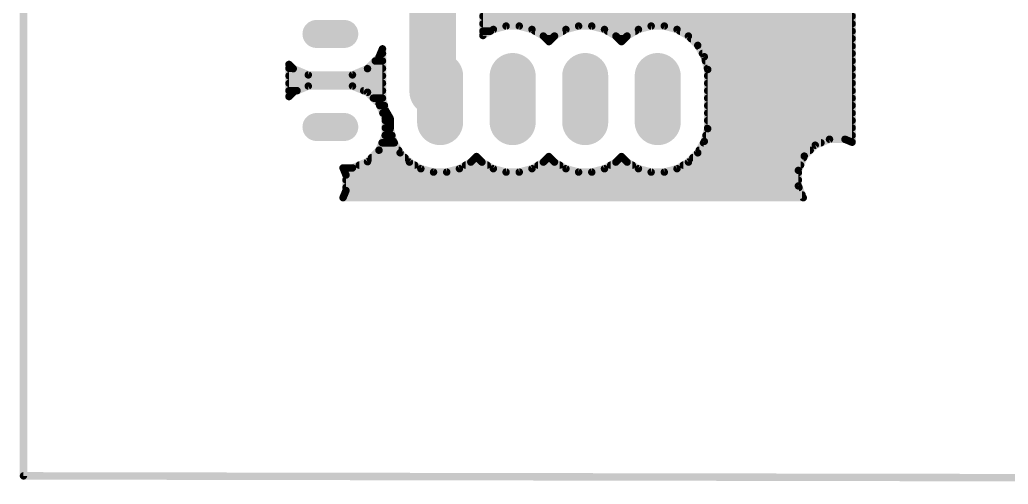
# Model space of a CAD drawing. Extents: x 0 to 141, y 0 to 150.
# Drawn here: x 0.3 to 54.3, y 0.1 to 25.4 of the extents above; entities that cross this region are included whole.
import ezdxf

# ---------------------------------------------------------------- set-up
doc = ezdxf.new("R2010")
doc.units = 0
for name, color, linetype in [('16', 175, 'CONTINUOUS'), ('17', 82, 'CONTINUOUS'), ('47', 253, 'CONTINUOUS')]:
    doc.layers.add(name, color=color, linetype=linetype)

# ---------------------------------------------------------------- blocks, each defined once
blk = doc.blocks.new('LONGP100')
at = {"const_width": 1}
blk.add_lwpolyline([(-0.5, 0), (0.5, 0)], dxfattribs=at)
at = {"const_width": 0.5}
for points in [[(-0.5, 0.25, 1), (-0.5, -0.25)], [(0.5, -0.25, 1), (0.5, 0.25)]]:
    blk.add_lwpolyline(points, format="xyb", dxfattribs=at)

msp = doc.modelspace()

# ---------------------------------------------------------------- linework, layer by layer
at = {"layer": '16'}
for points, const_width in [([(45.7708, 61.6873), (45.7708, 18.7255)], 0.4064), ([(25.6032, 24.5537), (25.6032, 36.1752)], 0.4064), ([(22.86, 21.4884), (22.86, 27.686)], 2.54), ([(25.6032, 25.6032), (45.7708, 25.6032)], 0.4064), ([(25.6032, 25.1968), (45.7708, 25.1968)], 0.4064), ([(26.1749, 24.8837), (25.6032, 24.5537)], 0.4064), ([(25.6032, 24.7904), (26.0132, 24.7904)], 0.4064), ([(26.8693, 25.0698), (26.1749, 24.8837)], 0.4064), ([(27.5883, 25.0698), (26.8693, 25.0698)], 0.4064), ([(28.2827, 24.8837), (27.5883, 25.0698)], 0.4064), ([(28.9054, 24.5242), (28.2827, 24.8837)], 0.4064), ([(28.4444, 24.7904), (29.9756, 24.7904)], 0.4064), ([(30.1373, 24.8837), (29.5146, 24.5242)], 0.4064), ([(30.8317, 25.0698), (30.1373, 24.8837)], 0.4064), ([(31.5507, 25.0698), (30.8317, 25.0698)], 0.4064), ([(32.2451, 24.8837), (31.5507, 25.0698)], 0.4064), ([(32.8678, 24.5242), (32.2451, 24.8837)], 0.4064), ([(32.4068, 24.7904), (33.938, 24.7904)], 0.4064), ([(34.0997, 24.8837), (33.477, 24.5242)], 0.4064), ([(34.7941, 25.0698), (34.0997, 24.8837)], 0.4064), ([(35.5131, 25.0698), (34.7941, 25.0698)], 0.4064), ([(36.2075, 24.8837), (35.5131, 25.0698)], 0.4064), ([(36.8302, 24.5242), (36.2075, 24.8837)], 0.4064), ([(36.3692, 24.7904), (45.7708, 24.7904)], 0.4064), ([(29.21, 24.2196), (28.9054, 24.5242)], 0.4064), ([(29.0456, 24.384), (29.3744, 24.384)], 0.4064), ([(29.5146, 24.5242), (29.21, 24.2196)], 0.4064), ([(33.1724, 24.2196), (32.8678, 24.5242)], 0.4064), ([(33.008, 24.384), (33.3368, 24.384)], 0.4064), ([(33.477, 24.5242), (33.1724, 24.2196)], 0.4064), ([(37.3385, 24.0159), (36.8302, 24.5242)], 0.4064), ([(36.9704, 24.384), (45.7708, 24.384)], 0.4064), ([(19.9289, 23.3719), (20.1168, 23.8255)], 0.4064), ([(20.0115, 23.5712), (20.1168, 23.5712)], 0.4064), ([(20.1168, 23.8255), (20.1168, 21.1272)], 0.4064), ([(37.698, 23.3932), (37.3385, 24.0159)], 0.4064), ([(37.3606, 23.9776), (45.7708, 23.9776)], 0.4064), ([(37.5953, 23.5712), (45.7708, 23.5712)], 0.4064), ([(19.3001, 22.7431), (19.9289, 23.3719)], 0.4064), ([(19.7218, 23.1648), (20.1168, 23.1648)], 0.4064), ([(37.8841, 22.6988), (37.698, 23.3932)], 0.4064), ([(37.7592, 23.1648), (45.7708, 23.1648)], 0.4064), ([(15.0112, 21.2202), (15.0112, 22.9758)], 0.4064), ([(15.0112, 22.9758), (15.2439, 22.7431)], 0.4064), ([(15.0112, 22.7584), (15.2285, 22.7584)], 0.4064), ([(15.2439, 22.7431), (16.0654, 22.4028)], 0.4064), ([(18.4786, 22.4028), (19.3001, 22.7431)], 0.4064), ([(19.3155, 22.7584), (20.1168, 22.7584)], 0.4064), ([(37.8681, 22.7584), (45.7708, 22.7584)], 0.4064), ([(37.8841, 19.4652), (37.8841, 22.6988)], 0.4064), ([(15.0112, 22.352), (20.1168, 22.352)], 0.4064), ([(15.0112, 21.9456), (20.1168, 21.9456)], 0.4064), ([(16.0654, 22.4028), (18.4786, 22.4028)], 0.4064), ([(37.8841, 22.352), (45.7708, 22.352)], 0.4064), ([(37.8841, 21.9456), (45.7708, 21.9456)], 0.4064), ([(15.0112, 21.5392), (15.4522, 21.5392)], 0.4064), ([(15.2439, 21.4529), (15.0112, 21.2202)], 0.4064), ([(16.0654, 21.7932), (15.2439, 21.4529)], 0.4064), ([(18.4786, 21.7932), (16.0654, 21.7932)], 0.4064), ([(19.3001, 21.4529), (18.4786, 21.7932)], 0.4064), ([(19.0918, 21.5392), (20.1168, 21.5392)], 0.4064), ([(19.9289, 20.8241), (19.3001, 21.4529)], 0.4064), ([(22.86, 21.4884), (23.2664, 21.082)], 0.8128), ([(37.8841, 21.5392), (45.7708, 21.5392)], 0.4064), ([(19.6202, 21.1328), (20.1168, 21.1328)], 0.4064), ([(20.1168, 21.1272), (20.3037, 20.4296)], 0.4064), ([(37.8841, 21.1328), (45.7708, 21.1328)], 0.4064), ([(20.2692, 20.0026), (19.9289, 20.8241)], 0.4064), ([(19.9694, 20.7264), (20.2242, 20.7264)], 0.4064), ([(20.1377, 20.32), (20.367, 20.32)], 0.4064), ([(20.3037, 20.4296), (20.5359, 20.0275)], 0.4064), ([(37.8841, 20.7264), (45.7708, 20.7264)], 0.4064), ([(37.8841, 20.32), (45.7708, 20.32)], 0.4064), ([(20.2692, 19.1134), (20.2692, 20.0026)], 0.4064), ([(20.2692, 19.9136), (20.5359, 19.9136)], 0.4064), ([(20.5359, 20.0275), (20.5359, 19.4652)], 0.4064), ([(37.8841, 19.9136), (45.7708, 19.9136)], 0.4064), ([(20.2692, 19.5072), (20.5359, 19.5072)], 0.4064), ([(20.5359, 19.4652), (20.722, 18.7708)], 0.4064), ([(37.698, 18.7708), (37.8841, 19.4652)], 0.4064), ([(37.8841, 19.5072), (45.7708, 19.5072)], 0.4064), ([(19.9289, 18.2919), (20.2692, 19.1134)], 0.4064), ([(20.264, 19.1008), (20.6335, 19.1008)], 0.4064), ([(20.722, 18.7708), (21.0815, 18.1481)], 0.4064), ([(37.3385, 18.1481), (37.698, 18.7708)], 0.4064), ([(37.7865, 19.1008), (45.7708, 19.1008)], 0.4064), ([(44.5357, 18.8872), (43.7553, 18.564)], 0.4064), ([(45.3803, 18.8872), (44.5357, 18.8872)], 0.4064), ([(45.7708, 18.7255), (45.3803, 18.8872)], 0.4064), ([(19.3001, 17.6631), (19.9289, 18.2919)], 0.4064), ([(19.9251, 18.288), (21.0007, 18.288)], 0.4064), ([(20.0956, 18.6944), (20.7661, 18.6944)], 0.4064), ([(37.4193, 18.288), (43.4793, 18.288)], 0.4064), ([(37.6539, 18.6944), (44.0702, 18.6944)], 0.4064), ([(43.7553, 18.564), (43.158, 17.9667)], 0.4064), ([(18.4786, 17.3228), (19.3001, 17.6631)], 0.4064), ([(19.5187, 17.8816), (21.348, 17.8816)], 0.4064), ([(21.0815, 18.1481), (21.5898, 17.6398)], 0.4064), ([(21.5898, 17.6398), (22.2125, 17.2803)], 0.4064), ([(24.3203, 17.2803), (24.943, 17.6398)], 0.4064), ([(24.943, 17.6398), (25.2476, 17.9444)], 0.4064), ([(25.1848, 17.8816), (25.3104, 17.8816)], 0.4064), ([(25.2476, 17.9444), (25.5522, 17.6398)], 0.4064), ([(25.5522, 17.6398), (26.1749, 17.2803)], 0.4064), ([(28.2827, 17.2803), (28.9054, 17.6398)], 0.4064), ([(28.9054, 17.6398), (29.21, 17.9444)], 0.4064), ([(29.1472, 17.8816), (29.2728, 17.8816)], 0.4064), ([(29.21, 17.9444), (29.5146, 17.6398)], 0.4064), ([(29.5146, 17.6398), (30.1373, 17.2803)], 0.4064), ([(32.2451, 17.2803), (32.8678, 17.6398)], 0.4064), ([(32.8678, 17.6398), (33.1724, 17.9444)], 0.4064), ([(33.1096, 17.8816), (33.2352, 17.8816)], 0.4064), ([(33.1724, 17.9444), (33.477, 17.6398)], 0.4064), ([(33.477, 17.6398), (34.0997, 17.2803)], 0.4064), ([(36.2075, 17.2803), (36.8302, 17.6398)], 0.4064), ([(36.8302, 17.6398), (37.3385, 18.1481)], 0.4064), ([(37.072, 17.8816), (43.1228, 17.8816)], 0.4064), ([(43.158, 17.9667), (42.8348, 17.1863)], 0.4064), ([(18.1252, 16.9323), (17.9635, 17.3228)], 0.4064), ([(17.9635, 17.3228), (18.4786, 17.3228)], 0.4064), ([(18.8465, 17.4752), (21.8749, 17.4752)], 0.4064), ([(22.2125, 17.2803), (22.9069, 17.0942)], 0.4064), ([(22.9069, 17.0942), (23.6259, 17.0942)], 0.4064), ([(23.6259, 17.0942), (24.3203, 17.2803)], 0.4064), ([(24.6579, 17.4752), (25.8373, 17.4752)], 0.4064), ([(26.1749, 17.2803), (26.8693, 17.0942)], 0.4064), ([(26.8693, 17.0942), (27.5883, 17.0942)], 0.4064), ([(27.5883, 17.0942), (28.2827, 17.2803)], 0.4064), ([(28.6203, 17.4752), (29.7996, 17.4752)], 0.4064), ([(30.1373, 17.2803), (30.8317, 17.0942)], 0.4064), ([(30.8317, 17.0942), (31.5507, 17.0942)], 0.4064), ([(31.5507, 17.0942), (32.2451, 17.2803)], 0.4064), ([(32.5827, 17.4752), (33.7621, 17.4752)], 0.4064), ([(34.0997, 17.2803), (34.7941, 17.0942)], 0.4064), ([(34.7941, 17.0942), (35.5131, 17.0942)], 0.4064), ([(35.5131, 17.0942), (36.2075, 17.2803)], 0.4064), ([(36.5451, 17.4752), (42.9545, 17.4752)], 0.4064), ([(42.8348, 17.1863), (42.8348, 16.3417)], 0.4064), ([(18.0687, 17.0688), (42.8348, 17.0688)], 0.4064), ([(18.1252, 16.0877), (18.1252, 16.9323)], 0.4064), ([(18.1252, 16.6624), (42.8348, 16.6624)], 0.4064), ([(17.9635, 15.6972), (18.1252, 16.0877)], 0.4064), ([(18.1252, 16.256), (42.8703, 16.256)], 0.4064), ([(42.8348, 16.3417), (43.1018, 15.6972)], 0.4064), ([(43.1018, 15.6972), (17.9635, 15.6972)], 0.4064), ([(18.0266, 15.8496), (43.0386, 15.8496)], 0.4064)]:
    msp.add_lwpolyline(points, dxfattribs=dict(at, const_width=const_width))
for points, const_width in [([(25.6032, 25.7048, 1), (25.6032, 25.5016)], 0.2032), ([(25.6032, 25.2984, 1), (25.6032, 25.0952)], 0.2032), ([(45.7708, 25.5016, 1), (45.7708, 25.7048)], 0.2032), ([(45.7708, 25.0952, 1), (45.7708, 25.2984)], 0.2032), ([(25.6032, 24.892, 1), (25.6032, 24.6888)], 0.2032), ([(26.0132, 24.6888, 1), (26.0132, 24.892)], 0.2032), ([(26.1486, 24.9819, 1), (26.2012, 24.7856)], 0.2032), ([(26.2257, 24.7957, 1), (26.1241, 24.9717)], 0.2032), ([(26.8693, 25.1714, 1), (26.8693, 24.9682)], 0.2032), ([(26.8956, 24.9717, 1), (26.843, 25.1679)], 0.2032), ([(27.6146, 25.1679, 1), (27.562, 24.9717)], 0.2032), ([(27.5883, 24.9682, 1), (27.5883, 25.1714)], 0.2032), ([(28.3335, 24.9717, 1), (28.2319, 24.7957)], 0.2032), ([(28.2564, 24.7856, 1), (28.309, 24.9819)], 0.2032), ([(28.4444, 24.892, 1), (28.4444, 24.6888)], 0.2032), ([(29.9756, 24.6888, 1), (29.9756, 24.892)], 0.2032), ([(30.111, 24.9819, 1), (30.1636, 24.7856)], 0.2032), ([(30.1881, 24.7957, 1), (30.0865, 24.9717)], 0.2032), ([(30.8317, 25.1714, 1), (30.8317, 24.9682)], 0.2032), ([(30.858, 24.9717, 1), (30.8054, 25.1679)], 0.2032), ([(31.577, 25.1679, 1), (31.5244, 24.9717)], 0.2032), ([(31.5507, 24.9682, 1), (31.5507, 25.1714)], 0.2032), ([(32.2959, 24.9717, 1), (32.1943, 24.7957)], 0.2032), ([(32.2188, 24.7856, 1), (32.2714, 24.9819)], 0.2032), ([(32.4068, 24.892, 1), (32.4068, 24.6888)], 0.2032), ([(33.938, 24.6888, 1), (33.938, 24.892)], 0.2032), ([(34.0734, 24.9819, 1), (34.126, 24.7856)], 0.2032), ([(34.1505, 24.7957, 1), (34.0489, 24.9717)], 0.2032), ([(34.7941, 25.1714, 1), (34.7941, 24.9682)], 0.2032), ([(34.8204, 24.9717, 1), (34.7678, 25.1679)], 0.2032), ([(35.5394, 25.1679, 1), (35.4868, 24.9717)], 0.2032), ([(35.5131, 24.9682, 1), (35.5131, 25.1714)], 0.2032), ([(36.2583, 24.9717, 1), (36.1567, 24.7957)], 0.2032), ([(36.1812, 24.7856, 1), (36.2338, 24.9819)], 0.2032), ([(36.3692, 24.892, 1), (36.3692, 24.6888)], 0.2032), ([(45.7708, 24.6888, 1), (45.7708, 24.892)], 0.2032), ([(25.5524, 24.6417, 1), (25.654, 24.4657)], 0.2032), ([(25.5016, 24.5537, 1), (25.7048, 24.5537)], 0.2032), ([(28.9772, 24.5961, 1), (28.8335, 24.4524)], 0.2032), ([(28.8546, 24.4363, 1), (28.9562, 24.6122)], 0.2032), ([(29.0456, 24.4856, 1), (29.0456, 24.2824)], 0.2032), ([(29.1382, 24.2914, 1), (29.2818, 24.1478)], 0.2032), ([(29.1382, 24.1478, 1), (29.2818, 24.2914)], 0.2032), ([(29.3744, 24.2824, 1), (29.3744, 24.4856)], 0.2032), ([(29.4638, 24.6122, 1), (29.5654, 24.4363)], 0.2032), ([(29.5865, 24.4524, 1), (29.4428, 24.5961)], 0.2032), ([(32.9396, 24.5961, 1), (32.7959, 24.4524)], 0.2032), ([(32.817, 24.4363, 1), (32.9186, 24.6122)], 0.2032), ([(33.008, 24.4856, 1), (33.008, 24.2824)], 0.2032), ([(33.1006, 24.2914, 1), (33.2442, 24.1478)], 0.2032), ([(33.1006, 24.1478, 1), (33.2442, 24.2914)], 0.2032), ([(33.3368, 24.2824, 1), (33.3368, 24.4856)], 0.2032), ([(33.4262, 24.6122, 1), (33.5278, 24.4363)], 0.2032), ([(33.5489, 24.4524, 1), (33.4052, 24.5961)], 0.2032), ([(36.902, 24.5961, 1), (36.7583, 24.4524)], 0.2032), ([(36.7794, 24.4363, 1), (36.881, 24.6122)], 0.2032), ([(36.9704, 24.4856, 1), (36.9704, 24.2824)], 0.2032), ([(45.7708, 24.2824, 1), (45.7708, 24.4856)], 0.2032), ([(20.0115, 23.6728, 1), (20.0115, 23.4696)], 0.2032), ([(20.2184, 23.8255, 1), (20.0152, 23.8255)], 0.2032), ([(20.2107, 23.7866, 1), (20.0229, 23.8644)], 0.2032), ([(20.1168, 23.4696, 1), (20.1168, 23.6728)], 0.2032), ([(37.4265, 24.0667, 1), (37.2506, 23.9651)], 0.2032), ([(37.3606, 24.0792, 1), (37.3606, 23.876)], 0.2032), ([(37.2667, 23.944, 1), (37.4104, 24.0877)], 0.2032), ([(37.5953, 23.6728, 1), (37.5953, 23.4696)], 0.2032), ([(45.7708, 23.876, 1), (45.7708, 24.0792)], 0.2032), ([(45.7708, 23.4696, 1), (45.7708, 23.6728)], 0.2032), ([(19.7218, 23.2664, 1), (19.7218, 23.0632)], 0.2032), ([(19.835, 23.4107, 1), (20.0228, 23.333)], 0.2032), ([(20.0008, 23.3, 1), (19.8571, 23.4437)], 0.2032), ([(20.1168, 23.0632, 1), (20.1168, 23.2664)], 0.2032), ([(37.7962, 23.4195, 1), (37.5999, 23.3669)], 0.2032), ([(37.61, 23.3424, 1), (37.786, 23.444)], 0.2032), ([(37.7592, 23.2664, 1), (37.7592, 23.0632)], 0.2032), ([(45.7708, 23.0632, 1), (45.7708, 23.2664)], 0.2032), ([(15.1128, 22.9758, 1), (14.9096, 22.9758)], 0.2032), ([(15.083, 23.0476, 1), (14.9394, 22.9039)], 0.2032), ([(15.0112, 22.86, 1), (15.0112, 22.6568)], 0.2032), ([(15.2827, 22.837, 1), (15.205, 22.6492)], 0.2032), ([(15.172, 22.6712, 1), (15.3157, 22.8149)], 0.2032), ([(15.2285, 22.6568, 1), (15.2285, 22.86)], 0.2032), ([(19.2283, 22.8149, 1), (19.372, 22.6712)], 0.2032), ([(19.3155, 22.86, 1), (19.3155, 22.6568)], 0.2032), ([(19.339, 22.6492, 1), (19.2613, 22.837)], 0.2032), ([(20.1168, 22.6568, 1), (20.1168, 22.86)], 0.2032), ([(37.8681, 22.86, 1), (37.8681, 22.6568)], 0.2032), ([(37.9857, 22.6988, 1), (37.7825, 22.6988)], 0.2032), ([(37.786, 22.6725, 1), (37.9822, 22.7251)], 0.2032), ([(45.7708, 22.6568, 1), (45.7708, 22.86)], 0.2032), ([(15.0112, 22.4536, 1), (15.0112, 22.2504)], 0.2032), ([(15.0112, 22.0472, 1), (15.0112, 21.844)], 0.2032), ([(16.0654, 22.5044, 1), (16.0654, 22.3012)], 0.2032), ([(16.0265, 22.3089, 1), (16.1043, 22.4967)], 0.2032), ([(18.4397, 22.4967, 1), (18.5175, 22.3089)], 0.2032), ([(18.4786, 22.3012, 1), (18.4786, 22.5044)], 0.2032), ([(20.1168, 22.2504, 1), (20.1168, 22.4536)], 0.2032), ([(20.1168, 21.844, 1), (20.1168, 22.0472)], 0.2032), ([(37.8841, 22.4536, 1), (37.8841, 22.2504)], 0.2032), ([(37.8841, 22.0472, 1), (37.8841, 21.844)], 0.2032), ([(45.7708, 22.2504, 1), (45.7708, 22.4536)], 0.2032), ([(45.7708, 21.844, 1), (45.7708, 22.0472)], 0.2032), ([(15.0112, 21.6408, 1), (15.0112, 21.4376)], 0.2032), ([(15.205, 21.5468, 1), (15.2827, 21.359)], 0.2032), ([(15.3157, 21.3811, 1), (15.172, 21.5248)], 0.2032), ([(15.4522, 21.4376, 1), (15.4522, 21.6408)], 0.2032), ([(16.0654, 21.8948, 1), (16.0654, 21.6916)], 0.2032), ([(16.1043, 21.6993, 1), (16.0265, 21.8871)], 0.2032), ([(18.5175, 21.8871, 1), (18.4397, 21.6993)], 0.2032), ([(18.4786, 21.6916, 1), (18.4786, 21.8948)], 0.2032), ([(19.0918, 21.6408, 1), (19.0918, 21.4376)], 0.2032), ([(19.372, 21.5248, 1), (19.2283, 21.3811)], 0.2032), ([(19.2613, 21.359, 1), (19.339, 21.5468)], 0.2032), ([(20.1168, 21.4376, 1), (20.1168, 21.6408)], 0.2032), ([(22.225, 21.4884, 1), (23.495, 21.4884)], 1.27), ([(23.0037, 21.6321, 1), (22.7163, 21.3447)], 0.4064), ([(37.8841, 21.6408, 1), (37.8841, 21.4376)], 0.2032), ([(45.7708, 21.4376, 1), (45.7708, 21.6408)], 0.2032), ([(14.9394, 21.2921, 1), (15.083, 21.1484)], 0.2032), ([(14.9096, 21.2202, 1), (15.1128, 21.2202)], 0.2032), ([(19.6202, 21.2344, 1), (19.6202, 21.0312)], 0.2032), ([(20.2149, 21.1535, 1), (20.0187, 21.101)], 0.2032), ([(20.0152, 21.1272, 1), (20.2184, 21.1272)], 0.2032), ([(20.1168, 21.0312, 1), (20.1168, 21.2344)], 0.2032), ([(23.1227, 20.9383, 1), (23.4101, 21.2257)], 0.4064), ([(37.8841, 21.2344, 1), (37.8841, 21.0312)], 0.2032), ([(45.7708, 21.0312, 1), (45.7708, 21.2344)], 0.2032), ([(20.0228, 20.863, 1), (19.835, 20.7853)], 0.2032), ([(19.8571, 20.7523, 1), (20.0008, 20.896)], 0.2032), ([(19.9694, 20.828, 1), (19.9694, 20.6248)], 0.2032), ([(20.1377, 20.4216, 1), (20.1377, 20.2184)], 0.2032), ([(20.3917, 20.4804, 1), (20.2158, 20.3788)], 0.2032), ([(20.2056, 20.4033, 1), (20.4019, 20.4559)], 0.2032), ([(20.2242, 20.6248, 1), (20.2242, 20.828)], 0.2032), ([(20.367, 20.2184, 1), (20.367, 20.4216)], 0.2032), ([(37.8841, 20.828, 1), (37.8841, 20.6248)], 0.2032), ([(37.8841, 20.4216, 1), (37.8841, 20.2184)], 0.2032), ([(45.7708, 20.6248, 1), (45.7708, 20.828)], 0.2032), ([(45.7708, 20.2184, 1), (45.7708, 20.4216)], 0.2032), ([(20.3708, 20.0026, 1), (20.1676, 20.0026)], 0.2032), ([(20.2692, 20.0152, 1), (20.2692, 19.812)], 0.2032), ([(20.1753, 19.9637, 1), (20.3631, 20.0415)], 0.2032), ([(20.6375, 20.0275, 1), (20.4343, 20.0275)], 0.2032), ([(20.4479, 19.9767, 1), (20.6239, 20.0783)], 0.2032), ([(20.5359, 19.812, 1), (20.5359, 20.0152)], 0.2032), ([(37.8841, 20.0152, 1), (37.8841, 19.812)], 0.2032), ([(45.7708, 19.812, 1), (45.7708, 20.0152)], 0.2032), ([(20.2692, 19.6088, 1), (20.2692, 19.4056)], 0.2032), ([(20.634, 19.4915, 1), (20.4378, 19.4389)], 0.2032), ([(20.4343, 19.4652, 1), (20.6375, 19.4652)], 0.2032), ([(20.5359, 19.4056, 1), (20.5359, 19.6088)], 0.2032), ([(37.8841, 19.6088, 1), (37.8841, 19.4056)], 0.2032), ([(37.7825, 19.4652, 1), (37.9857, 19.4652)], 0.2032), ([(37.9822, 19.4389, 1), (37.786, 19.4915)], 0.2032), ([(45.7708, 19.4056, 1), (45.7708, 19.6088)], 0.2032), ([(20.264, 19.2024, 1), (20.264, 18.9992)], 0.2032), ([(20.1676, 19.1134, 1), (20.3708, 19.1134)], 0.2032), ([(20.3631, 19.0745, 1), (20.1753, 19.1523)], 0.2032), ([(20.81, 18.8216, 1), (20.634, 18.72)], 0.2032), ([(20.6238, 18.7445, 1), (20.8201, 18.7971)], 0.2032), ([(20.6335, 18.9992, 1), (20.6335, 19.2024)], 0.2032), ([(37.5999, 18.7971, 1), (37.7962, 18.7445)], 0.2032), ([(37.786, 18.72, 1), (37.61, 18.8216)], 0.2032), ([(37.7865, 19.2024, 1), (37.7865, 18.9992)], 0.2032), ([(44.5357, 18.9888, 1), (44.5357, 18.7856)], 0.2032), ([(44.5745, 18.7933, 1), (44.4968, 18.9811)], 0.2032), ([(45.4192, 18.9811, 1), (45.3414, 18.7933)], 0.2032), ([(45.3803, 18.7856, 1), (45.3803, 18.9888)], 0.2032), ([(45.7319, 18.6316, 1), (45.8097, 18.8193)], 0.2032), ([(45.7708, 18.9992, 1), (45.7708, 19.2024)], 0.2032), ([(19.9251, 18.3896, 1), (19.9251, 18.1864)], 0.2032), ([(19.835, 18.3307, 1), (20.0228, 18.253)], 0.2032), ([(20.0008, 18.22, 1), (19.8571, 18.3637)], 0.2032), ([(20.0956, 18.796, 1), (20.0956, 18.5928)], 0.2032), ([(20.7661, 18.5928, 1), (20.7661, 18.796)], 0.2032), ([(21.0007, 18.1864, 1), (21.0007, 18.3896)], 0.2032), ([(37.4193, 18.3896, 1), (37.4193, 18.1864)], 0.2032), ([(37.6539, 18.796, 1), (37.6539, 18.5928)], 0.2032), ([(43.4793, 18.1864, 1), (43.4793, 18.3896)], 0.2032), ([(43.7164, 18.6578, 1), (43.7942, 18.4701)], 0.2032), ([(43.8271, 18.4921, 1), (43.6835, 18.6358)], 0.2032), ([(44.0702, 18.5928, 1), (44.0702, 18.796)], 0.2032), ([(45.6692, 18.7255, 1), (45.8724, 18.7255)], 0.2032), ([(19.2283, 17.7349, 1), (19.372, 17.5912)], 0.2032), ([(19.339, 17.5692, 1), (19.2613, 17.757)], 0.2032), ([(19.5187, 17.9832, 1), (19.5187, 17.78)], 0.2032), ([(21.1533, 18.22, 1), (21.0096, 18.0763)], 0.2032), ([(20.9935, 18.0973, 1), (21.1694, 18.1989)], 0.2032), ([(21.348, 17.78, 1), (21.348, 17.9832)], 0.2032), ([(21.6406, 17.7277, 1), (21.539, 17.5518)], 0.2032), ([(24.9938, 17.5518, 1), (24.8922, 17.7277)], 0.2032), ([(25.1848, 17.9832, 1), (25.1848, 17.78)], 0.2032), ([(25.3194, 18.0162, 1), (25.1758, 17.8725)], 0.2032), ([(25.3194, 17.8725, 1), (25.1758, 18.0162)], 0.2032), ([(25.3104, 17.78, 1), (25.3104, 17.9832)], 0.2032), ([(25.603, 17.7277, 1), (25.5014, 17.5518)], 0.2032), ([(28.9562, 17.5518, 1), (28.8546, 17.7277)], 0.2032), ([(29.1472, 17.9832, 1), (29.1472, 17.78)], 0.2032), ([(29.2818, 18.0162, 1), (29.1382, 17.8725)], 0.2032), ([(29.2818, 17.8725, 1), (29.1382, 18.0162)], 0.2032), ([(29.2728, 17.78, 1), (29.2728, 17.9832)], 0.2032), ([(29.5654, 17.7277, 1), (29.4638, 17.5518)], 0.2032), ([(32.9186, 17.5518, 1), (32.817, 17.7277)], 0.2032), ([(33.1096, 17.9832, 1), (33.1096, 17.78)], 0.2032), ([(33.2442, 18.0162, 1), (33.1006, 17.8725)], 0.2032), ([(33.2442, 17.8725, 1), (33.1006, 18.0162)], 0.2032), ([(33.2352, 17.78, 1), (33.2352, 17.9832)], 0.2032), ([(33.5278, 17.7277, 1), (33.4262, 17.5518)], 0.2032), ([(36.881, 17.5518, 1), (36.7794, 17.7277)], 0.2032), ([(37.072, 17.9832, 1), (37.072, 17.78)], 0.2032), ([(37.2506, 18.1989, 1), (37.4265, 18.0973)], 0.2032), ([(37.4104, 18.0763, 1), (37.2667, 18.22)], 0.2032), ([(43.0862, 18.0385, 1), (43.2299, 17.8949)], 0.2032), ([(43.2519, 17.9278, 1), (43.0642, 18.0056)], 0.2032), ([(43.1228, 17.78, 1), (43.1228, 17.9832)], 0.2032), ([(18.0573, 17.3617, 1), (17.8696, 17.2839)], 0.2032), ([(17.9635, 17.4244, 1), (17.9635, 17.2212)], 0.2032), ([(18.4397, 17.4167, 1), (18.5175, 17.2289)], 0.2032), ([(18.4786, 17.2212, 1), (18.4786, 17.4244)], 0.2032), ([(18.8465, 17.5768, 1), (18.8465, 17.3736)], 0.2032), ([(21.518, 17.5679, 1), (21.6617, 17.7116)], 0.2032), ([(21.8749, 17.3736, 1), (21.8749, 17.5768)], 0.2032), ([(22.2388, 17.3784, 1), (22.1862, 17.1821)], 0.2032), ([(22.1617, 17.1923, 1), (22.2633, 17.3683)], 0.2032), ([(22.9069, 17.1958, 1), (22.9069, 16.9926)], 0.2032), ([(22.8806, 16.9961, 1), (22.9332, 17.1923)], 0.2032), ([(23.5996, 17.1923, 1), (23.6522, 16.9961)], 0.2032), ([(23.6259, 16.9926, 1), (23.6259, 17.1958)], 0.2032), ([(24.2695, 17.3683, 1), (24.3711, 17.1923)], 0.2032), ([(24.3466, 17.1821, 1), (24.294, 17.3784)], 0.2032), ([(24.6579, 17.5768, 1), (24.6579, 17.3736)], 0.2032), ([(24.8711, 17.7116, 1), (25.0148, 17.5679)], 0.2032), ([(25.4804, 17.5679, 1), (25.6241, 17.7116)], 0.2032), ([(25.8373, 17.3736, 1), (25.8373, 17.5768)], 0.2032), ([(26.2012, 17.3784, 1), (26.1486, 17.1821)], 0.2032), ([(26.1241, 17.1923, 1), (26.2257, 17.3683)], 0.2032), ([(26.8693, 17.1958, 1), (26.8693, 16.9926)], 0.2032), ([(26.843, 16.9961, 1), (26.8956, 17.1923)], 0.2032), ([(27.562, 17.1923, 1), (27.6146, 16.9961)], 0.2032), ([(27.5883, 16.9926, 1), (27.5883, 17.1958)], 0.2032), ([(28.2319, 17.3683, 1), (28.3335, 17.1923)], 0.2032), ([(28.309, 17.1821, 1), (28.2564, 17.3784)], 0.2032), ([(28.6203, 17.5768, 1), (28.6203, 17.3736)], 0.2032), ([(28.8335, 17.7116, 1), (28.9772, 17.5679)], 0.2032), ([(29.4428, 17.5679, 1), (29.5865, 17.7116)], 0.2032), ([(29.7996, 17.3736, 1), (29.7996, 17.5768)], 0.2032), ([(30.1636, 17.3784, 1), (30.111, 17.1821)], 0.2032), ([(30.0865, 17.1923, 1), (30.1881, 17.3683)], 0.2032), ([(30.8317, 17.1958, 1), (30.8317, 16.9926)], 0.2032), ([(30.8054, 16.9961, 1), (30.858, 17.1923)], 0.2032), ([(31.5244, 17.1923, 1), (31.577, 16.9961)], 0.2032), ([(31.5507, 16.9926, 1), (31.5507, 17.1958)], 0.2032), ([(32.1943, 17.3683, 1), (32.2959, 17.1923)], 0.2032), ([(32.2714, 17.1821, 1), (32.2188, 17.3784)], 0.2032), ([(32.5827, 17.5768, 1), (32.5827, 17.3736)], 0.2032), ([(32.7959, 17.7116, 1), (32.9396, 17.5679)], 0.2032), ([(33.4052, 17.5679, 1), (33.5489, 17.7116)], 0.2032), ([(33.7621, 17.3736, 1), (33.7621, 17.5768)], 0.2032), ([(34.126, 17.3784, 1), (34.0734, 17.1821)], 0.2032), ([(34.0489, 17.1923, 1), (34.1505, 17.3683)], 0.2032), ([(34.7941, 17.1958, 1), (34.7941, 16.9926)], 0.2032), ([(34.7678, 16.9961, 1), (34.8204, 17.1923)], 0.2032), ([(35.4868, 17.1923, 1), (35.5394, 16.9961)], 0.2032), ([(35.5131, 16.9926, 1), (35.5131, 17.1958)], 0.2032), ([(36.1567, 17.3683, 1), (36.2583, 17.1923)], 0.2032), ([(36.2338, 17.1821, 1), (36.1812, 17.3784)], 0.2032), ([(36.5451, 17.5768, 1), (36.5451, 17.3736)], 0.2032), ([(36.7583, 17.7116, 1), (36.902, 17.5679)], 0.2032), ([(42.9364, 17.1863, 1), (42.7332, 17.1863)], 0.2032), ([(42.7409, 17.2252, 1), (42.9287, 17.1475)], 0.2032), ([(42.9545, 17.3736, 1), (42.9545, 17.5768)], 0.2032), ([(18.0687, 17.1704, 1), (18.0687, 16.9672)], 0.2032), ([(18.2268, 16.9323, 1), (18.0236, 16.9323)], 0.2032), ([(18.1252, 16.764, 1), (18.1252, 16.5608)], 0.2032), ([(18.0313, 16.8934, 1), (18.2191, 16.9712)], 0.2032), ([(42.8348, 16.9672, 1), (42.8348, 17.1704)], 0.2032), ([(42.8348, 16.5608, 1), (42.8348, 16.764)], 0.2032), ([(18.1252, 16.3576, 1), (18.1252, 16.1544)], 0.2032), ([(18.2191, 16.0488, 1), (18.0313, 16.1265)], 0.2032), ([(42.9287, 16.3805, 1), (42.7409, 16.3028)], 0.2032), ([(42.7332, 16.3417, 1), (42.9364, 16.3417)], 0.2032), ([(42.8703, 16.1544, 1), (42.8703, 16.3576)], 0.2032), ([(17.9635, 15.7988, 1), (17.9635, 15.5956)], 0.2032), ([(17.8696, 15.7361, 1), (18.0573, 15.6583)], 0.2032), ([(18.0266, 15.9512, 1), (18.0266, 15.748)], 0.2032), ([(18.0236, 16.0877, 1), (18.2268, 16.0877)], 0.2032), ([(43.0079, 15.6583, 1), (43.1956, 15.7361)], 0.2032), ([(43.0386, 15.748, 1), (43.0386, 15.9512)], 0.2032), ([(43.1018, 15.5956, 1), (43.1018, 15.7988)], 0.2032)]:
    msp.add_lwpolyline(points, format="xyb", dxfattribs=dict(at, const_width=const_width))
at = {"layer": '47', "const_width": 0.4064}
for points in [[(0.508, 0.508), (0.508, 149.86)], [(140.208, 0.254), (0.508, 0.508)]]:
    msp.add_lwpolyline(points, dxfattribs=at)
at = {"layer": '47', "const_width": 0.2032}
for points in [[(0.5082, 0.6096, 1), (0.5078, 0.4064)], [(0.4064, 0.508, 1), (0.6096, 0.508)]]:
    msp.add_lwpolyline(points, format="xyb", dxfattribs=at)

# ---------------------------------------------------------------- block references
at = {"layer": '17'}
for p, xscale, yscale, rotation in [((17.272, 24.638), 1.524, 1.524, 180), ((23.2664, 21.082), 2.5146, 2.5146, 270), ((27.2288, 21.082), 2.5146, 2.5146, 270), ((31.1912, 21.082), 2.5146, 2.5146, 270), ((35.1536, 21.082), 2.5146, 2.5146, 270), ((17.272, 19.558), 1.524, 1.524, 180)]:
    msp.add_blockref('LONGP100', p, dxfattribs=dict(at, xscale=xscale, yscale=yscale, rotation=rotation))

doc.saveas('drawing.dxf')
